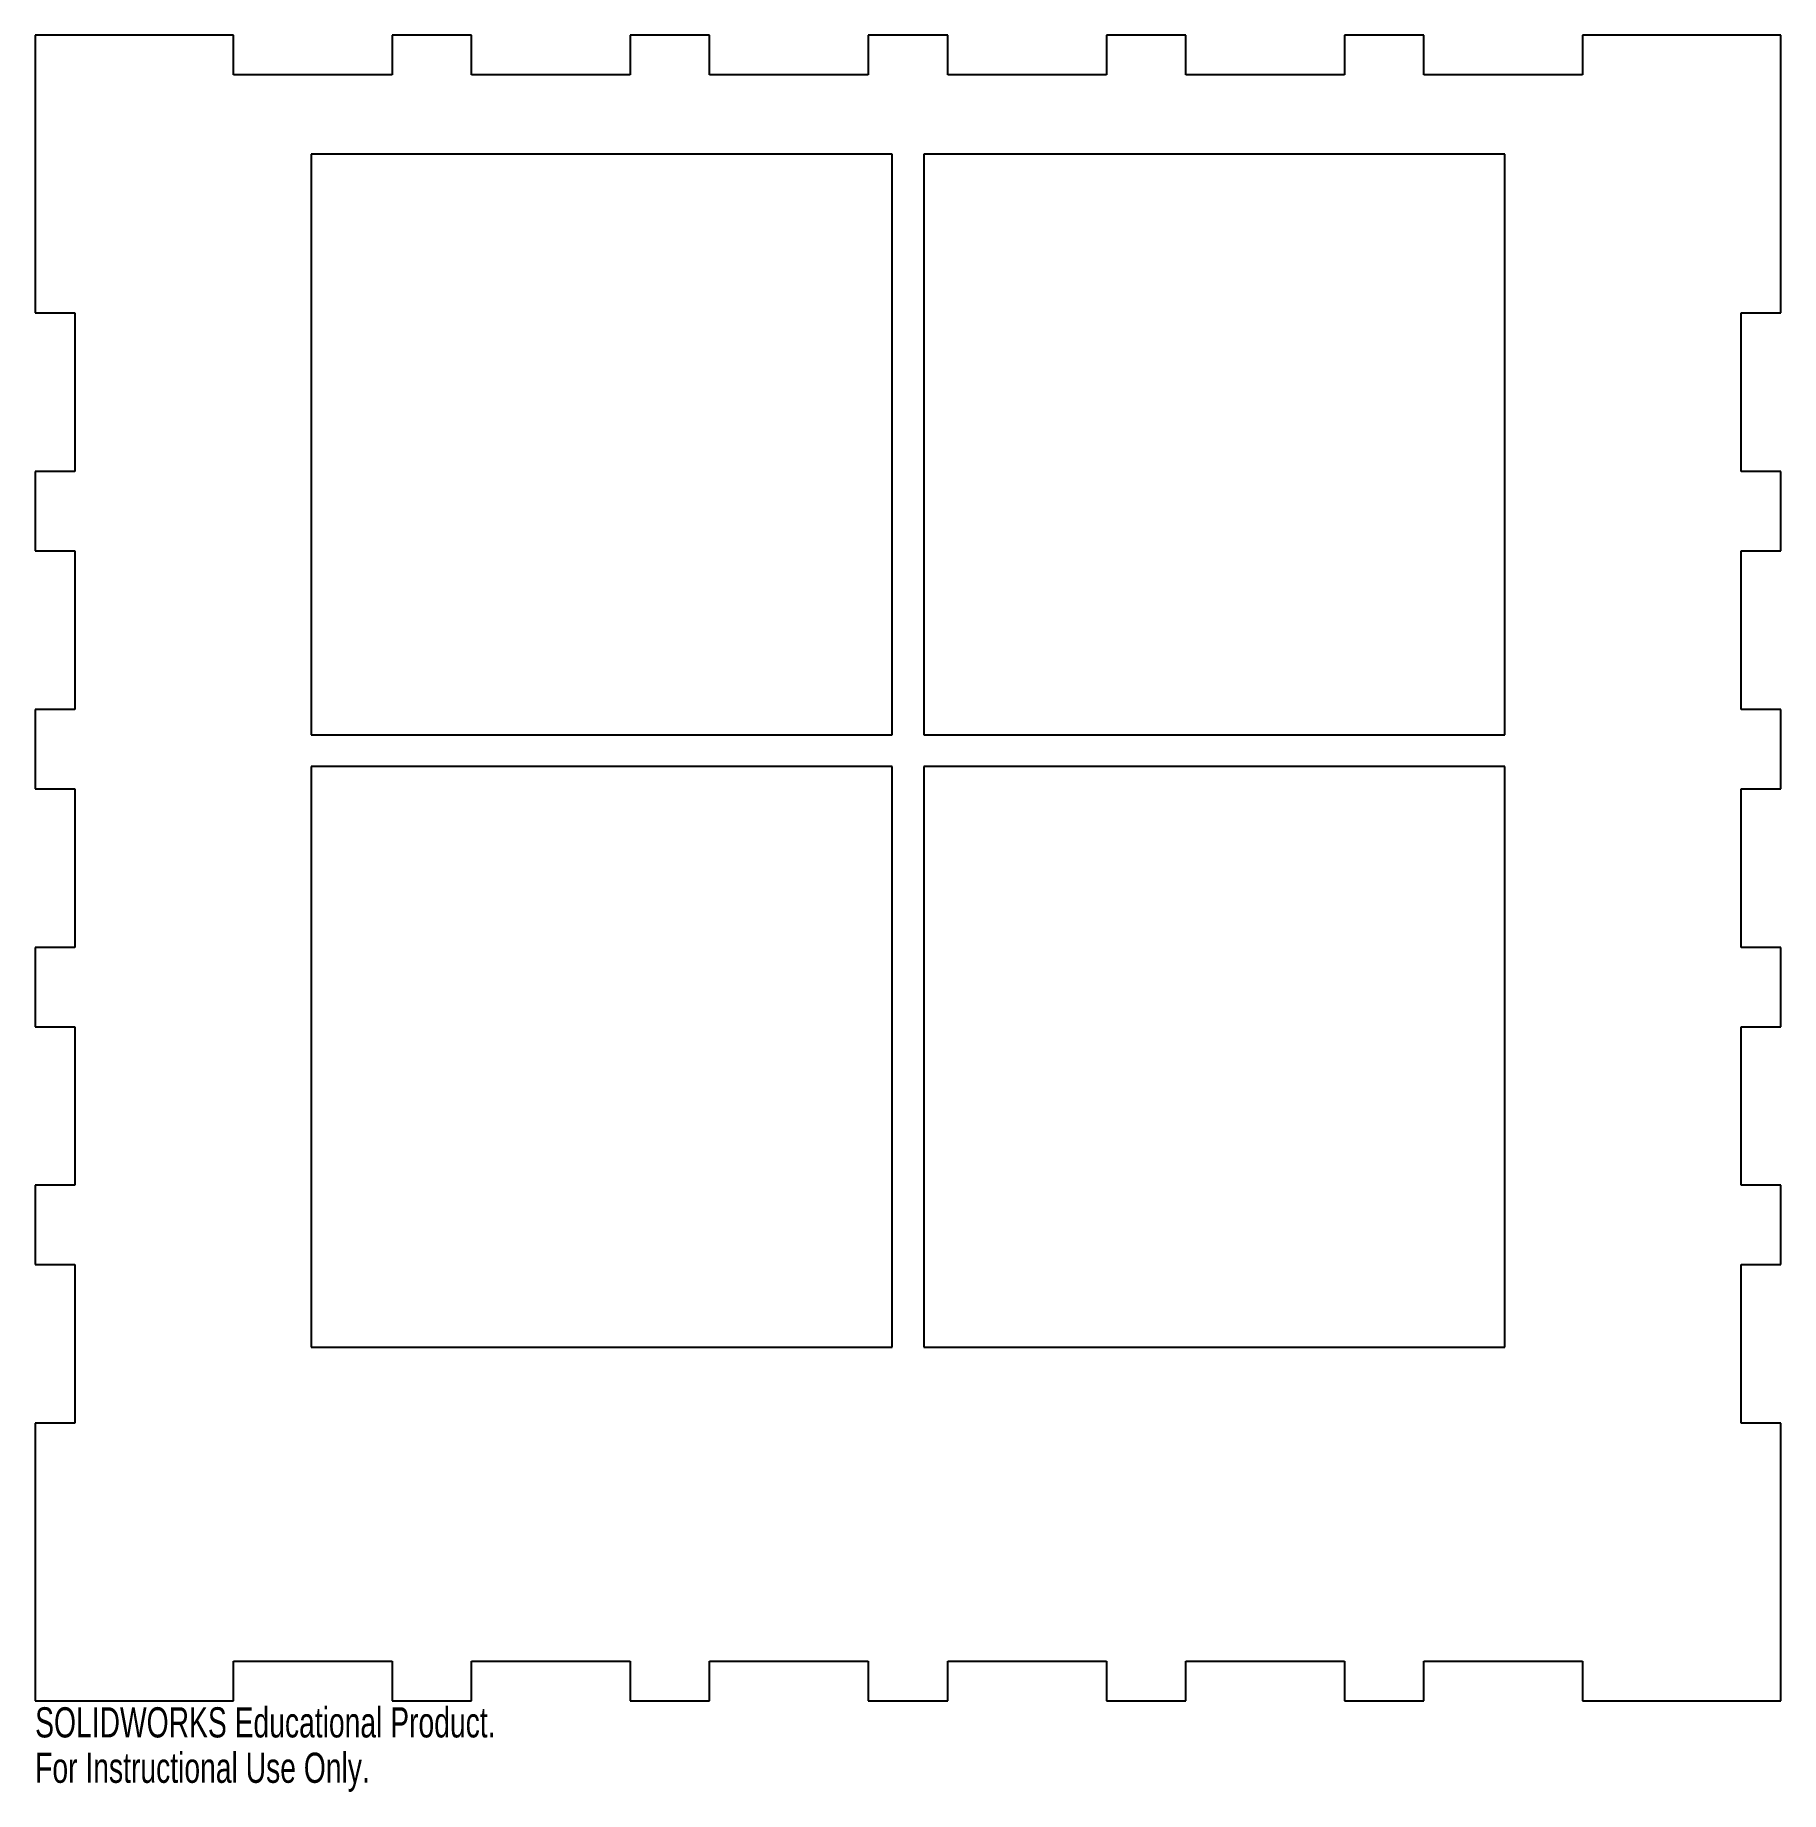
# Model space of a CAD drawing. Header units: inches. Extents: x -5.5 to 5.5, y -5.8 to 5.2.
import ezdxf

# ---------------------------------------------------------------- set-up
doc = ezdxf.new("R2010")
doc.units = ezdxf.units.IN
doc.header["$MEASUREMENT"] = 0
doc.styles.add('SLDTEXTSTYLE0', font='TXT', dxfattribs={"width": 0.7})

msp = doc.modelspace()

# ---------------------------------------------------------------- linework, layer by layer
at = {"color": 7, "linetype": 'Continuous', "lineweight": 25}
for p, q in [((-4.25, 5.25), (-5.5, 5.25)), ((-5.5, 5.25), (-5.5, 3.5)), ((-4.25, 5), (-4.25, 5.25)), ((-2.75, 5.25), (-3.25, 5.25)), ((-3.25, 5.25), (-3.25, 5)), ((-2.75, 5), (-2.75, 5.25)), ((-1.25, 5.25), (-1.75, 5.25)), ((-1.75, 5.25), (-1.75, 5)), ((-1.25, 5), (-1.25, 5.25)), ((0.25, 5.25), (-0.25, 5.25)), ((-0.25, 5.25), (-0.25, 5)), ((0.25, 5), (0.25, 5.25)), ((1.75, 5.25), (1.25, 5.25)), ((1.25, 5.25), (1.25, 5)), ((1.75, 5), (1.75, 5.25)), ((3.25, 5.25), (2.75, 5.25)), ((2.75, 5.25), (2.75, 5)), ((3.25, 5), (3.25, 5.25)), ((5.5, 5.25), (4.25, 5.25)), ((4.25, 5.25), (4.25, 5)), ((5.5, 3.5), (5.5, 5.25)), ((-3.25, 5), (-4.25, 5)), ((-1.75, 5), (-2.75, 5)), ((-0.25, 5), (-1.25, 5)), ((1.25, 5), (0.25, 5)), ((2.75, 5), (1.75, 5)), ((4.25, 5), (3.25, 5)), ((-3.76, 4.5), (-3.76, 0.84)), ((-0.1, 4.5), (-3.76, 4.5)), ((-0.1, 0.84), (-0.1, 4.5)), ((0.1, 4.5), (0.1, 0.84)), ((3.76, 4.5), (0.1, 4.5)), ((3.76, 0.84), (3.76, 4.5)), ((-5.5, 3.5), (-5.25, 3.5)), ((-5.25, 3.5), (-5.25, 2.5)), ((5.25, 2.5), (5.25, 3.5)), ((5.25, 3.5), (5.5, 3.5)), ((-5.25, 2.5), (-5.5, 2.5)), ((-5.5, 2.5), (-5.5, 2)), ((5.5, 2.5), (5.25, 2.5)), ((5.5, 2), (5.5, 2.5)), ((-5.5, 2), (-5.25, 2)), ((-5.25, 2), (-5.25, 1)), ((5.25, 1), (5.25, 2)), ((5.25, 2), (5.5, 2)), ((-5.25, 1), (-5.5, 1)), ((-5.5, 1), (-5.5, 0.5)), ((5.5, 1), (5.25, 1)), ((5.5, 0.5), (5.5, 1)), ((-3.76, 0.84), (-0.1, 0.84)), ((0.1, 0.84), (3.76, 0.84)), ((-3.76, 0.64), (-3.76, -3.02)), ((-0.1, 0.64), (-3.76, 0.64)), ((-0.1, -3.02), (-0.1, 0.64)), ((0.1, 0.64), (0.1, -3.02)), ((3.76, 0.64), (0.1, 0.64)), ((3.76, -3.02), (3.76, 0.64)), ((-5.5, 0.5), (-5.25, 0.5)), ((-5.25, 0.5), (-5.25, -0.5)), ((5.25, -0.5), (5.25, 0.5)), ((5.25, 0.5), (5.5, 0.5)), ((-5.25, -0.5), (-5.5, -0.5)), ((-5.5, -0.5), (-5.5, -1)), ((5.5, -0.5), (5.25, -0.5)), ((5.5, -1), (5.5, -0.5)), ((-5.5, -1), (-5.25, -1)), ((-5.25, -1), (-5.25, -2)), ((5.25, -2), (5.25, -1)), ((5.25, -1), (5.5, -1)), ((-5.25, -2), (-5.5, -2)), ((-5.5, -2), (-5.5, -2.5)), ((5.5, -2), (5.25, -2)), ((5.5, -2.5), (5.5, -2)), ((-5.5, -2.5), (-5.25, -2.5)), ((-5.25, -2.5), (-5.25, -3.5)), ((5.25, -3.5), (5.25, -2.5)), ((5.25, -2.5), (5.5, -2.5)), ((-3.76, -3.02), (-0.1, -3.02)), ((0.1, -3.02), (3.76, -3.02)), ((-5.5, -3.5), (-5.5, -5.25)), ((-5.25, -3.5), (-5.5, -3.5)), ((5.5, -3.5), (5.25, -3.5)), ((5.5, -5.25), (5.5, -3.5)), ((-4.25, -5.25), (-4.25, -5)), ((-4.25, -5), (-3.25, -5)), ((-3.25, -5), (-3.25, -5.25)), ((-2.75, -5.25), (-2.75, -5)), ((-2.75, -5), (-1.75, -5)), ((-1.75, -5), (-1.75, -5.25)), ((-1.25, -5.25), (-1.25, -5)), ((-1.25, -5), (-0.25, -5)), ((-0.25, -5), (-0.25, -5.25)), ((0.25, -5.25), (0.25, -5)), ((0.25, -5), (1.25, -5)), ((1.25, -5), (1.25, -5.25)), ((1.75, -5.25), (1.75, -5)), ((1.75, -5), (2.75, -5)), ((2.75, -5), (2.75, -5.25)), ((3.25, -5.25), (3.25, -5)), ((3.25, -5), (4.25, -5)), ((4.25, -5), (4.25, -5.25)), ((-5.5, -5.25), (-4.25, -5.25)), ((-3.25, -5.25), (-2.75, -5.25)), ((-1.75, -5.25), (-1.25, -5.25)), ((-0.25, -5.25), (0.25, -5.25)), ((1.25, -5.25), (1.75, -5.25)), ((2.75, -5.25), (3.25, -5.25)), ((4.25, -5.25), (5.5, -5.25))]:
    msp.add_line(p, q, dxfattribs=at)

# ---------------------------------------------------------------- texts
at = {"color": 7, "linetype": 'Continuous', "char_height": 0.1903, "attachment_point": 1, "style": 'SLDTEXTSTYLE0'}
for s, insert in [('SOLIDWORKS Educational Product.', (-5.5, -5.29)), ('For Instructional Use Only.', (-5.5, -5.576))]:
    msp.add_mtext(s, dxfattribs=dict(at, insert=insert))

doc.saveas('drawing.dxf')
